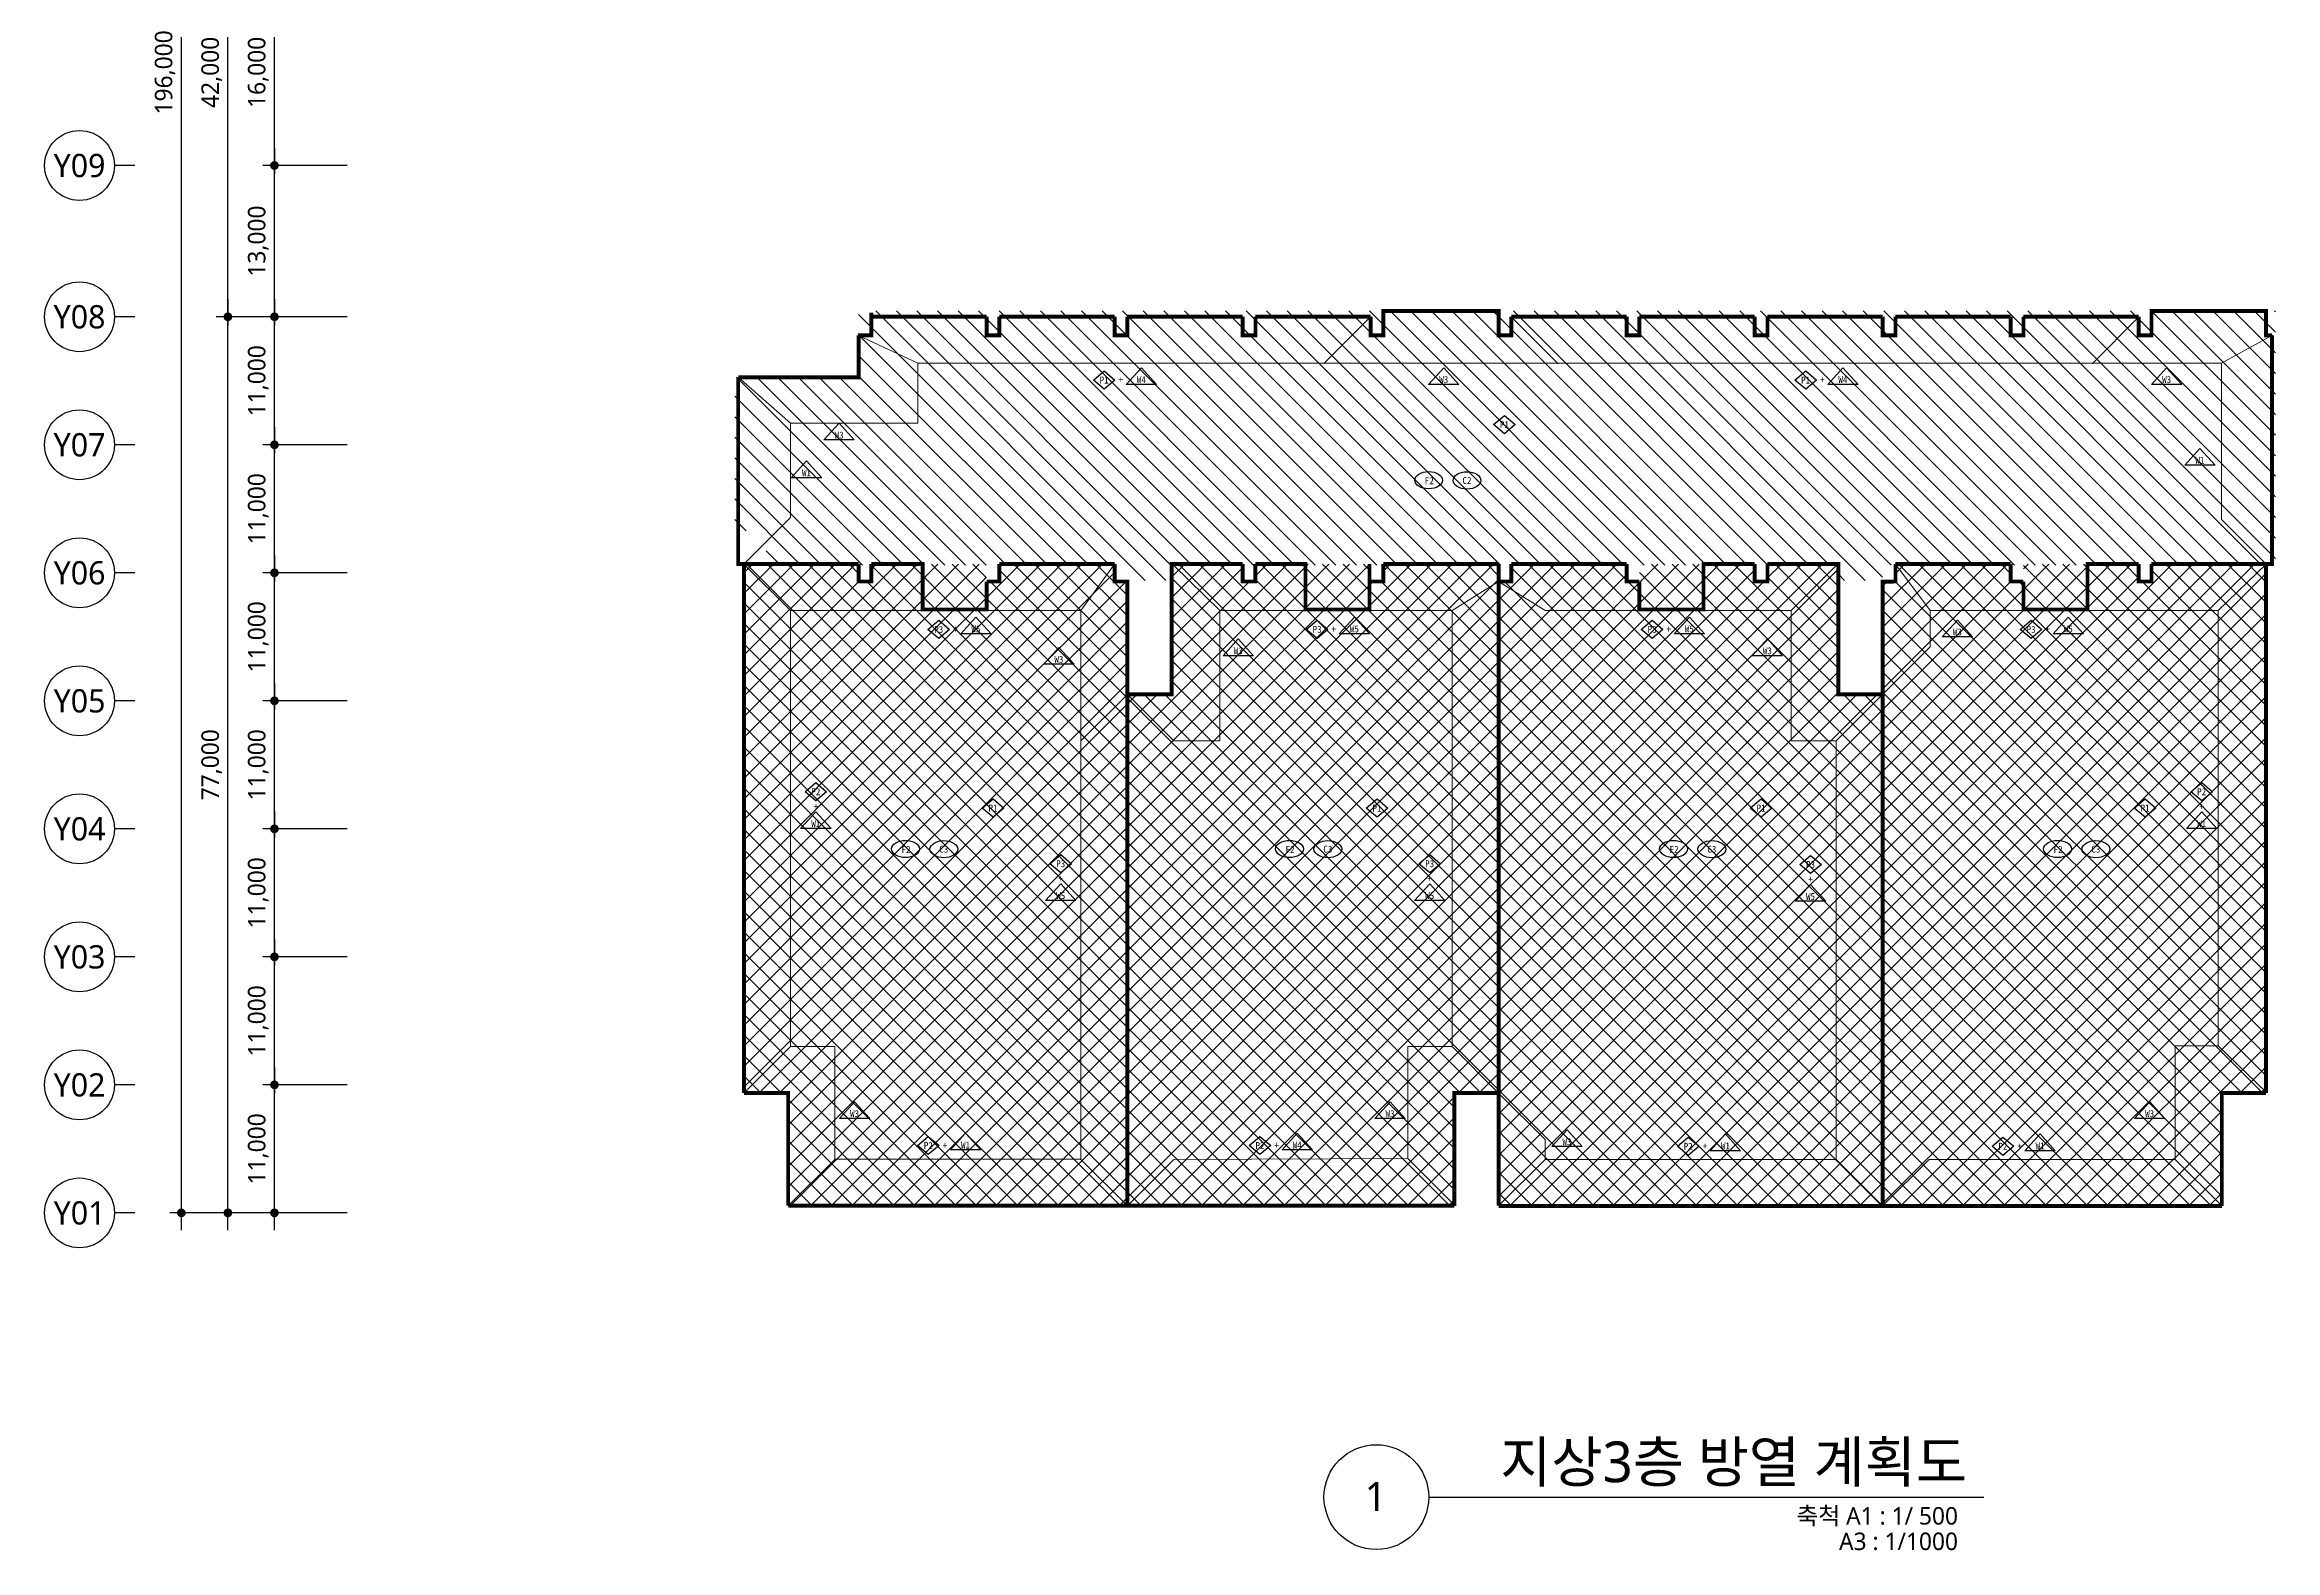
# Model space of a CAD drawing. Header units: millimetres. Extents: x 1915590 to 2257441, y 167795 to 1026436.
# Drawn here: x 1915590 to 2107290, y 764935 to 894321 of the extents above; entities that cross this region are included whole.
import ezdxf
from ezdxf.enums import TextEntityAlignment as Align

# ---------------------------------------------------------------- set-up
doc = ezdxf.new("R2010")
doc.units = ezdxf.units.MM
doc.header["$LTSCALE"] = 5
doc.header["$MEASUREMENT"] = 0
doc.header["$PDSIZE"] = -10
for name, pattern in [('CENTER2', [1.125, 0.75, -0.125, 0.125, -0.125]), ('HIDDEN2', [0.1875, 0.125, -0.0625]), ('PHANTOM2', [1.25, 0.625, -0.125, 0.125, -0.125, 0.125, -0.125])]:
    doc.linetypes.add(name, pattern=pattern)
doc.layers.get('0').update_dxf_attribs({"linetype": 'CONTINUOUS'})
doc.layers.get('Defpoints').update_dxf_attribs({"color": 153, "linetype": 'CONTINUOUS'})
for name, color, linetype, lineweight in [('A-AXIS-BUBL', 7, 'CONTINUOUS', 25), ('A-DIMS', 7, 'CONTINUOUS', 25), ('A-XXXX-HATC', 8, 'CONTINUOUS', 18), ('A-XXXX-SYMB', 7, 'CONTINUOUS', 25), ('A-XXXX-TXT1', 3, 'CONTINUOUS', 25), ('A-XXXX-TXT2', 3, 'CONTINUOUS', 25), ('S-ELEV-LIN1', 9, 'CONTINUOUS', 20)]:
    doc.layers.add(name, color=color, linetype=linetype, lineweight=lineweight)
for name, color, linetype in [('A-MARK-벽체방열-W2', 6, 'HIDDEN2'), ('A-MARK-벽체방열-W3', 6, 'CONTINUOUS'), ('A-MARK-벽체방열-W4', 4, 'CONTINUOUS'), ('text', 3, 'CONTINUOUS'), ('일람 벽체', 7, 'CONTINUOUS')]:
    doc.layers.add(name, color=color, linetype=linetype)
doc.styles.add('HY울릉도L', font='')
doc.styles.add('돋움체', font='')
doc.styles.add('맑은고딕', font='malgun.ttf')
doc.styles.get('HY울릉도L').set_extended_font_data('HYwulM')
doc.styles.get('돋움체').set_extended_font_data('DotumChe')
doc.dimstyles.new('CDIM', dxfattribs={"dimtxt": 3, "dimasz": 1.5, "dimexe": 2, "dimexo": 1, "dimgap": 1, "dimtad": 1, "dimdec": 0, "dimrnd": 0.5, "dimzin": 0, "dimdsep": 32, "dimlunit": 6, "dimtxsty": 'HY울릉도L', "dimblk1": '_CIDOT', "dimblk2": '_CIDOT', "dimsah": 1, "dimcen": 5.5, "dimclrd": 2, "dimclre": 2, "dimclrt": 7, "dimadec": 0, "dimazin": 0, "dimtfac": 1, "dimtdec": 0, "dimtix": 1, "dimtmove": 2, "dimatfit": 1, "dimldrblk": '_CIDOT', "dimfxl": 1, "dimtolj": 1, "dimtzin": 0, "dimlwd": -1, "dimarcsym": 0})

# ---------------------------------------------------------------- blocks, each defined once
blk = doc.blocks.new('_CIDOT')
at = {"color": 0, "linetype": 'ByBlock'}
blk.add_line((2, 0), (-1, 0), dxfattribs=at)
at = {"color": 0, "linetype": 'ByBlock', "const_width": 0.5}
blk.add_lwpolyline([(-0.25, 0, 1), (0.25, 0, 1)], format="xyb", close=True, dxfattribs=at)
blk = doc.blocks.new('*D5')
at = {"layer": 'A-DIMS', "lineweight": -2, "transparency": 16777216}
for p, q in [((93193, 67121), (85943, 67121)), ((93193, 56121), (85943, 56121))]:
    blk.add_line(p, q, dxfattribs=at)
at = {"layer": 'A-DIMS', "transparency": 16777216}
blk.add_line((86943, 56871), (86943, 66371), dxfattribs=at)
at = {"layer": 'Defpoints', "color": 0, "transparency": 16777216}
for p in [(86943, 67121), (93693, 67121), (93693, 56121)]:
    blk.add_point(p, dxfattribs=at)
at = {"layer": 'A-DIMS', "transparency": 16777216, "xscale": 750, "yscale": 750, "zscale": 750}
for p, rotation in [((86943, 67121), 90), ((86943, 56121), 270)]:
    blk.add_blockref('_CIDOT', p, dxfattribs=dict(at, rotation=rotation))
at = {"layer": 'A-DIMS', "color": 3, "transparency": 16777216, "insert": (85550, 61621), "char_height": 1500, "attachment_point": 5, "rotation": 90, "style": '맑은고딕'}
blk.add_mtext('\\A1;11,000', dxfattribs=at)
blk = doc.blocks.new('*D6')
at = {"layer": 'A-DIMS', "lineweight": -2, "transparency": 16777216}
for p, q in [((93193, 78121), (85943, 78121)), ((93193, 67121), (85943, 67121))]:
    blk.add_line(p, q, dxfattribs=at)
at = {"layer": 'A-DIMS', "transparency": 16777216}
blk.add_line((86943, 67871), (86943, 77371), dxfattribs=at)
at = {"layer": 'Defpoints', "color": 0, "transparency": 16777216}
for p in [(86943, 78121), (93693, 78121), (93693, 67121)]:
    blk.add_point(p, dxfattribs=at)
at = {"layer": 'A-DIMS', "transparency": 16777216, "xscale": 750, "yscale": 750, "zscale": 750}
for p, rotation in [((86943, 78121), 90), ((86943, 67121), 270)]:
    blk.add_blockref('_CIDOT', p, dxfattribs=dict(at, rotation=rotation))
at = {"layer": 'A-DIMS', "color": 3, "transparency": 16777216, "insert": (85550, 72621), "char_height": 1500, "attachment_point": 5, "rotation": 90, "style": '맑은고딕'}
blk.add_mtext('\\A1;11,000', dxfattribs=at)
blk = doc.blocks.new('*D7')
at = {"layer": 'A-DIMS', "lineweight": -2, "transparency": 16777216}
for p, q in [((93193, 89121), (85943, 89121)), ((93193, 78121), (85943, 78121))]:
    blk.add_line(p, q, dxfattribs=at)
at = {"layer": 'A-DIMS', "transparency": 16777216}
blk.add_line((86943, 78871), (86943, 88371), dxfattribs=at)
at = {"layer": 'Defpoints', "color": 0, "transparency": 16777216}
for p in [(86943, 89121), (93693, 89121), (93693, 78121)]:
    blk.add_point(p, dxfattribs=at)
at = {"layer": 'A-DIMS', "transparency": 16777216, "xscale": 750, "yscale": 750, "zscale": 750}
for p, rotation in [((86943, 89121), 90), ((86943, 78121), 270)]:
    blk.add_blockref('_CIDOT', p, dxfattribs=dict(at, rotation=rotation))
at = {"layer": 'A-DIMS', "color": 3, "transparency": 16777216, "insert": (85550, 83621), "char_height": 1500, "attachment_point": 5, "rotation": 90, "style": '맑은고딕'}
blk.add_mtext('\\A1;11,000', dxfattribs=at)
blk = doc.blocks.new('*D8')
at = {"layer": 'A-DIMS', "lineweight": -2, "transparency": 16777216}
for p, q in [((93193, 100121), (85943, 100121)), ((93193, 89121), (85943, 89121))]:
    blk.add_line(p, q, dxfattribs=at)
at = {"layer": 'A-DIMS', "transparency": 16777216}
blk.add_line((86943, 89871), (86943, 99371), dxfattribs=at)
at = {"layer": 'Defpoints', "color": 0, "transparency": 16777216}
for p in [(86943, 100121), (93693, 100121), (93693, 89121)]:
    blk.add_point(p, dxfattribs=at)
at = {"layer": 'A-DIMS', "transparency": 16777216, "xscale": 750, "yscale": 750, "zscale": 750}
for p, rotation in [((86943, 100121), 90), ((86943, 89121), 270)]:
    blk.add_blockref('_CIDOT', p, dxfattribs=dict(at, rotation=rotation))
at = {"layer": 'A-DIMS', "color": 3, "transparency": 16777216, "insert": (85550, 94621), "char_height": 1500, "attachment_point": 5, "rotation": 90, "style": '맑은고딕'}
blk.add_mtext('\\A1;11,000', dxfattribs=at)
blk = doc.blocks.new('*D9')
at = {"layer": 'A-DIMS', "lineweight": -2, "transparency": 16777216}
for p, q in [((93193, 111121), (85943, 111121)), ((93193, 100121), (85943, 100121))]:
    blk.add_line(p, q, dxfattribs=at)
at = {"layer": 'A-DIMS', "transparency": 16777216}
blk.add_line((86943, 100871), (86943, 110371), dxfattribs=at)
at = {"layer": 'Defpoints', "color": 0, "transparency": 16777216}
for p in [(86943, 111121), (93693, 111121), (93693, 100121)]:
    blk.add_point(p, dxfattribs=at)
at = {"layer": 'A-DIMS', "transparency": 16777216, "xscale": 750, "yscale": 750, "zscale": 750}
for p, rotation in [((86943, 111121), 90), ((86943, 100121), 270)]:
    blk.add_blockref('_CIDOT', p, dxfattribs=dict(at, rotation=rotation))
at = {"layer": 'A-DIMS', "color": 3, "transparency": 16777216, "insert": (85550, 105621), "char_height": 1500, "attachment_point": 5, "rotation": 90, "style": '맑은고딕'}
blk.add_mtext('\\A1;11,000', dxfattribs=at)
blk = doc.blocks.new('*D10')
at = {"layer": 'A-DIMS', "lineweight": -2, "transparency": 16777216}
for p, q in [((93193, 122121), (85943, 122121)), ((93193, 111121), (85943, 111121))]:
    blk.add_line(p, q, dxfattribs=at)
at = {"layer": 'A-DIMS', "transparency": 16777216}
blk.add_line((86943, 111871), (86943, 121371), dxfattribs=at)
at = {"layer": 'Defpoints', "color": 0, "transparency": 16777216}
for p in [(86943, 122121), (93693, 122121), (93693, 111121)]:
    blk.add_point(p, dxfattribs=at)
at = {"layer": 'A-DIMS', "transparency": 16777216, "xscale": 750, "yscale": 750, "zscale": 750}
for p, rotation in [((86943, 122121), 90), ((86943, 111121), 270)]:
    blk.add_blockref('_CIDOT', p, dxfattribs=dict(at, rotation=rotation))
at = {"layer": 'A-DIMS', "color": 3, "transparency": 16777216, "insert": (85550, 116621), "char_height": 1500, "attachment_point": 5, "rotation": 90, "style": '맑은고딕'}
blk.add_mtext('\\A1;11,000', dxfattribs=at)
blk = doc.blocks.new('*D11')
at = {"layer": 'A-DIMS', "lineweight": -2, "transparency": 16777216}
for p, q in [((93193, 135121), (85943, 135121)), ((93193, 122121), (85943, 122121))]:
    blk.add_line(p, q, dxfattribs=at)
at = {"layer": 'A-DIMS', "transparency": 16777216}
blk.add_line((86943, 122871), (86943, 134371), dxfattribs=at)
at = {"layer": 'Defpoints', "color": 0, "transparency": 16777216}
for p in [(86943, 135121), (93693, 135121), (93693, 122121)]:
    blk.add_point(p, dxfattribs=at)
at = {"layer": 'A-DIMS', "transparency": 16777216, "xscale": 750, "yscale": 750, "zscale": 750}
for p, rotation in [((86943, 135121), 90), ((86943, 122121), 270)]:
    blk.add_blockref('_CIDOT', p, dxfattribs=dict(at, rotation=rotation))
at = {"layer": 'A-DIMS', "color": 3, "transparency": 16777216, "insert": (85550, 128621), "char_height": 1500, "attachment_point": 5, "rotation": 90, "style": '맑은고딕'}
blk.add_mtext('\\A1;13,000', dxfattribs=at)
blk = doc.blocks.new('*D12')
at = {"layer": 'A-DIMS', "lineweight": -2, "transparency": 16777216}
for p, q in [((93193, 151121), (85943, 151121)), ((93193, 135121), (85943, 135121))]:
    blk.add_line(p, q, dxfattribs=at)
at = {"layer": 'A-DIMS', "transparency": 16777216}
blk.add_line((86943, 135871), (86943, 150371), dxfattribs=at)
at = {"layer": 'Defpoints', "color": 0, "transparency": 16777216}
for p in [(86943, 151121), (93693, 151121), (93693, 135121)]:
    blk.add_point(p, dxfattribs=at)
at = {"layer": 'A-DIMS', "transparency": 16777216, "xscale": 750, "yscale": 750, "zscale": 750}
for p, rotation in [((86943, 151121), 90), ((86943, 135121), 270)]:
    blk.add_blockref('_CIDOT', p, dxfattribs=dict(at, rotation=rotation))
at = {"layer": 'A-DIMS', "color": 3, "transparency": 16777216, "insert": (85550, 143121), "char_height": 1500, "attachment_point": 5, "rotation": 90, "style": '맑은고딕'}
blk.add_mtext('\\A1;16,000', dxfattribs=at)
blk = doc.blocks.new('*D21')
at = {"layer": 'A-DIMS', "lineweight": -2, "transparency": 16777216}
for p, q in [((93193, 122121), (81943, 122121)), ((93193, 45121), (81943, 45121))]:
    blk.add_line(p, q, dxfattribs=at)
at = {"layer": 'A-DIMS', "transparency": 16777216}
blk.add_line((82943, 45871), (82943, 121371), dxfattribs=at)
at = {"layer": 'Defpoints', "color": 0, "transparency": 16777216}
for p in [(82943, 122121), (93693, 122121), (93693, 45121)]:
    blk.add_point(p, dxfattribs=at)
at = {"layer": 'A-DIMS', "transparency": 16777216, "xscale": 750, "yscale": 750, "zscale": 750}
for p, rotation in [((82943, 122121), 90), ((82943, 45121), 270)]:
    blk.add_blockref('_CIDOT', p, dxfattribs=dict(at, rotation=rotation))
at = {"layer": 'A-DIMS', "color": 3, "transparency": 16777216, "insert": (81550, 83621), "char_height": 1500, "attachment_point": 5, "rotation": 90, "style": '맑은고딕'}
blk.add_mtext('\\A1;77,000', dxfattribs=at)
blk = doc.blocks.new('*D22')
at = {"layer": 'A-DIMS', "lineweight": -2, "transparency": 16777216}
for p, q in [((93193, 241121), (77943, 241121)), ((93193, 45121), (77943, 45121))]:
    blk.add_line(p, q, dxfattribs=at)
at = {"layer": 'A-DIMS', "transparency": 16777216}
blk.add_line((78943, 45871), (78943, 240371), dxfattribs=at)
at = {"layer": 'Defpoints', "color": 0, "transparency": 16777216}
for p in [(78943, 241121), (93693, 241121), (93693, 45121)]:
    blk.add_point(p, dxfattribs=at)
at = {"layer": 'A-DIMS', "transparency": 16777216, "xscale": 750, "yscale": 750, "zscale": 750}
for p, rotation in [((78943, 241121), 90), ((78943, 45121), 270)]:
    blk.add_blockref('_CIDOT', p, dxfattribs=dict(at, rotation=rotation))
at = {"layer": 'A-DIMS', "color": 3, "transparency": 16777216, "insert": (77550, 143121), "char_height": 1500, "attachment_point": 5, "rotation": 90, "style": '맑은고딕'}
blk.add_mtext('\\A1;196,000', dxfattribs=at)
blk = doc.blocks.new('*D23')
at = {"layer": 'A-DIMS', "lineweight": -2, "transparency": 16777216}
for p, q in [((93193, 56121), (85943, 56121)), ((93193, 45121), (85943, 45121))]:
    blk.add_line(p, q, dxfattribs=at)
at = {"layer": 'A-DIMS', "transparency": 16777216}
blk.add_line((86943, 45871), (86943, 55371), dxfattribs=at)
at = {"layer": 'Defpoints', "color": 0, "transparency": 16777216}
for p in [(86943, 56121), (93693, 56121), (93693, 45121)]:
    blk.add_point(p, dxfattribs=at)
at = {"layer": 'A-DIMS', "transparency": 16777216, "xscale": 750, "yscale": 750, "zscale": 750}
for p, rotation in [((86943, 56121), 90), ((86943, 45121), 270)]:
    blk.add_blockref('_CIDOT', p, dxfattribs=dict(at, rotation=rotation))
at = {"layer": 'A-DIMS', "color": 3, "transparency": 16777216, "insert": (85550, 50621), "char_height": 1500, "attachment_point": 5, "rotation": 90, "style": '맑은고딕'}
blk.add_mtext('\\A1;11,000', dxfattribs=at)
blk = doc.blocks.new('*D24')
at = {"layer": 'A-DIMS', "lineweight": -2, "transparency": 16777216}
for p, q in [((93193, 164121), (81943, 164121)), ((93193, 122121), (81943, 122121))]:
    blk.add_line(p, q, dxfattribs=at)
at = {"layer": 'A-DIMS', "transparency": 16777216}
blk.add_line((82943, 122871), (82943, 163371), dxfattribs=at)
at = {"layer": 'Defpoints', "color": 0, "transparency": 16777216}
for p in [(82943, 164121), (93693, 164121), (93693, 122121)]:
    blk.add_point(p, dxfattribs=at)
at = {"layer": 'A-DIMS', "transparency": 16777216, "xscale": 750, "yscale": 750, "zscale": 750}
for p, rotation in [((82943, 164121), 90), ((82943, 122121), 270)]:
    blk.add_blockref('_CIDOT', p, dxfattribs=dict(at, rotation=rotation))
at = {"layer": 'A-DIMS', "color": 3, "transparency": 16777216, "insert": (81550, 143121), "char_height": 1500, "attachment_point": 5, "rotation": 90, "style": '맑은고딕'}
blk.add_mtext('\\A1;42,000', dxfattribs=at)
blk = doc.blocks.new('DIM(210222)')
for p, q in [((74943, 135120.6), (73193, 135120.6)), ((74943, 122120.6), (73193, 122120.6)), ((74943, 111120.6), (73193, 111120.6)), ((74943, 100120.6), (73193, 100120.6)), ((74943, 89120.6), (73193, 89120.6)), ((74943, 78120.6), (73193, 78120.6)), ((74943, 67120.6), (73193, 67120.6)), ((74943, 56120.6), (73193, 56120.6)), ((74943, 45120.6), (73193, 45120.6))]:
    blk.add_line(p, q)
at = {"layer": 'A-AXIS-BUBL', "ltscale": 0.2}
for centre in [(70193, 135120.6), (70193, 122120.6), (70193, 111120.6), (70193, 100120.6), (70193, 89120.6), (70193, 78120.6), (70193, 67120.6), (70193, 56120.6), (70193, 45120.6)]:
    blk.add_circle(centre, 3000, dxfattribs=at)
at = {"layer": 'A-XXXX-TXT2', "ltscale": 0.2, "style": '맑은고딕'}
for s, p in [('Y09', (70193, 135120.6)), ('Y08', (70193, 122120.6)), ('Y07', (70193, 111120.6)), ('Y06', (70193, 100120.6)), ('Y05', (70193, 89120.6)), ('Y04', (70193, 78120.6)), ('Y03', (70193, 67120.6)), ('Y02', (70193, 56120.6)), ('Y01', (70193, 45120.6))]:
    blk.add_text(s, height=2000, dxfattribs=at).set_placement(p, align=Align.MIDDLE)
at = {"layer": 'A-DIMS'}
for p1, p2, distance, picture, middle in [((93693, 45120.6), (93693, 241120.6), 14750, '*D22', (77550.2, 143120.6)), ((93693, 122120.6), (93693, 164120.6), 10750, '*D24', (81550.2, 143120.6)), ((93693, 135120.6), (93693, 151120.6), 6750, '*D12', (85550.2, 143120.6)), ((93693, 122120.6), (93693, 135120.6), 6750, '*D11', (85550.2, 128620.6)), ((93693, 45120.6), (93693, 122120.6), 10750, '*D21', (81550.2, 83620.6)), ((93693, 111120.6), (93693, 122120.6), 6750, '*D10', (85550.2, 116620.6)), ((93693, 100120.6), (93693, 111120.6), 6750, '*D9', (85550.2, 105620.6)), ((93693, 89120.6), (93693, 100120.6), 6750, '*D8', (85550.2, 94620.6)), ((93693, 78120.6), (93693, 89120.6), 6750, '*D7', (85550.2, 83620.6)), ((93693, 67120.6), (93693, 78120.6), 6750, '*D6', (85550.2, 72620.6)), ((93693, 56120.6), (93693, 67120.6), 6750, '*D5', (85550.2, 61620.6)), ((93693, 45120.6), (93693, 56120.6), 6750, '*D23', (85550.2, 50620.6))]:
    dim = blk.add_aligned_dim(p1=p1, p2=p2, distance=distance, dimstyle='CDIM', override={"dimscale": 500, "dimtxsty": '맑은고딕', "dimclrd": 256, "dimclre": 256, "dimclrt": 3}, dxfattribs=at)
    dim.commit()
    dim.dimension.update_dxf_attribs({"geometry": picture, "text_midpoint": middle})

msp = doc.modelspace()

# ---------------------------------------------------------------- hatches: boundary and pattern name
at = {"layer": 'A-XXXX-HATC'}
h = msp.add_hatch(dxfattribs=at)
h.set_pattern_fill('ANSI31', color=256, scale=10000, angle=90)
h.set_pattern_definition([(135, (-373825, -165372.4), (-883.8835, -883.8835), [])])
h.paths.add_polyline_path([(2107290.1, 871435.7), (1985540.1, 871435.7), (1985540.1, 865735.7), (1974890.1, 865735.7), (1974890.1, 852535.7), (1977590.1, 852535.7), (1977579.7, 849585.7), (2008640.1, 849585.7), (2008640.1, 848285.7), (2012440.1, 848285.7), (2012440.1, 849585.7), (2069740.1, 849585.7), (2069740.1, 848285.7), (2073540.1, 848285.7), (2073540.1, 849585.7), (2107290.1, 849585.7)])
h = msp.add_hatch(dxfattribs=at)
h.set_pattern_fill('ANSI37', color=256, scale=10000, angle=90)
h.set_pattern_definition([(135, (-444783.2, 4e-09), (-883.8835, -883.8835), []), (225, (-444783.2, 4e-09), (883.8835, -883.8835), [])])
h.paths.add_polyline_path([(2030640.1, 848185.8), (2029540.1, 848185.8), (2029540.1, 849685.8), (2030640.1, 849685.8)], flags=16)
h.paths.add_polyline_path([(2040540.1, 848185.8), (2040540.1, 849685.8), (2041640.1, 849685.8), (2041640.1, 848185.8)], flags=16)
h.paths.add_polyline_path([(2012440.1, 838485.8), (2008640.1, 838485.8), (2008640.1, 848185.8), (2007540.1, 848185.8), (2007540.1, 849685.8), (2012440.1, 849685.8)], flags=16)
h.paths.add_polyline_path([(2019640.1, 848185.8), (2018540.1, 848185.8), (2018540.1, 849685.8), (2019640.1, 849685.8)], flags=16)
h.paths.add_polyline_path([(2051540.1, 848185.8), (2051540.1, 849685.8), (2052640.1, 849685.8), (2052640.1, 848185.8)], flags=16)
h.paths.add_polyline_path([(2062540.1, 848185.8), (2062540.1, 849685.8), (2063640.1, 849685.8), (2063640.1, 848185.8)], flags=16)
h.paths.add_polyline_path([(2069740.1, 838485.8), (2069740.1, 849685.8), (2074640.1, 849685.8), (2074640.1, 848185.8), (2073540.1, 848168.3), (2073540.1, 838485.8)], flags=16)
h.paths.add_polyline_path([(1997640.1, 848185.8), (1996540.1, 848185.8), (1996540.1, 849685.8), (1997640.1, 849685.8)], flags=16)
h.paths.add_polyline_path([(1986640.1, 848185.8), (1985540.1, 848185.8), (1985540.1, 849685.8), (1986640.1, 849685.8)], flags=16)
h.paths.add_polyline_path([(2084540.1, 848185.8), (2084540.1, 849685.8), (2085640.1, 849685.8), (2085640.1, 848185.8)], flags=16)
h.paths.add_polyline_path([(2095540.1, 848185.8), (2095540.1, 849685.8), (2096640.1, 849685.8), (2096640.1, 848185.8)], flags=16)
h.paths.add_polyline_path([(2106490.1, 849685.8), (1975690.1, 849685.8), (1975690.1, 804235.8), (1979490.1, 804235.8), (1979490.1, 794553.3), (2036740.1, 794553.3), (2036740.1, 804235.8), (2040540.1, 804235.8), (2040540.1, 794535.8), (2102690.1, 794535.8), (2102690.1, 804235.8), (2106490.1, 804235.8)])

# ---------------------------------------------------------------- linework, layer by layer
at = {"layer": 'A-MARK-벽체방열-W2', "ltscale": 300, "const_width": 333.3}
for points in [[(2106990.1, 869335.8), (2106990.1, 849685.8), (2106490.1, 849685.8)], [(1975190.1, 865735.8), (1975190.1, 849685.8), (1975690.1, 849685.8)], [(1975690.1, 849685.8), (1975690.1, 804235.8)], [(2106490.1, 804235.8), (2106490.1, 849685.8)], [(1979490.1, 794553.3), (2036740.1, 794553.3)], [(2040540.1, 794535.8), (2102690.1, 794535.8)]]:
    msp.add_lwpolyline(points, dxfattribs=at)
at = {"layer": 'A-MARK-벽체방열-W3', "linetype": 'PHANTOM2', "ltscale": 300, "const_width": 333.3}
for points in [[(1985477.2, 869335.8), (1986640.1, 869335.8), (1986640.1, 871298.3)], [(2029540.1, 870935.8), (2029540.1, 869335.8), (2030640.1, 869335.8), (2030640.1, 871435.8), (2040540.1, 871435.8), (2040540.1, 869335.8), (2041640.1, 869335.8), (2041640.1, 870935.8)], [(2095540.1, 870935.8), (2095540.1, 869335.8), (2096640.1, 869335.8), (2096640.1, 871435.8), (2106490.1, 871435.8), (2106490.1, 869335.8), (2106990.1, 869335.8)], [(1985540.1, 869335.8), (1985540.1, 865735.8), (1975190.1, 865735.8)], [(2007540.1, 849685.8), (2007540.1, 848185.8), (2008640.1, 848185.8), (2008640.1, 838485.8), (2012440.1, 838485.8), (2012440.1, 848485.8)], [(2074640.1, 849685.8), (2074640.1, 848185.8), (2073540.1, 848168.3), (2073540.1, 838485.8), (2069740.1, 838485.8), (2069740.1, 848485.8)], [(1975690.1, 804235.8), (1979490.1, 804235.8), (1979490.1, 794553.3)], [(2036740.1, 794535.8), (2036740.1, 804235.8), (2040540.1, 804235.8), (2040540.1, 794553.3)], [(2102690.1, 794535.8), (2102690.1, 804235.8), (2106490.1, 804235.8)]]:
    msp.add_lwpolyline(points, dxfattribs=at)
at = {"layer": 'A-MARK-벽체방열-W3', "linetype": 'PHANTOM2', "ltscale": 150, "const_width": 333.3}
for points in [[(1996540.1, 870935.8), (1996540.1, 869335.8), (1997640.1, 869335.8), (1997640.1, 870935.8)], [(2007540.1, 870935.8), (2007540.1, 869335.8), (2008640.1, 869335.8), (2008640.1, 870935.8)], [(2018544.6, 870935.8), (2018544.6, 869335.8), (2019644.6, 869335.8), (2019644.6, 870935.8)], [(2051540.1, 870935.8), (2051540.1, 869335.8), (2052640.1, 869335.8), (2052640.1, 870935.8)], [(2062540.1, 870935.8), (2062540.1, 869335.8), (2063640.1, 869335.8), (2063640.1, 870935.8)], [(2073540.1, 870935.8), (2073540.1, 869335.8), (2074640.1, 869335.8), (2074640.1, 870935.8)], [(2084540.1, 870935.8), (2084540.1, 869335.8), (2085640.1, 869335.8), (2085640.1, 870935.8)], [(1985540.1, 849685.8), (1985540.1, 848185.8), (1986640.1, 848185.8), (1986640.1, 849685.8)], [(1997640.1, 849685.8), (1997640.1, 848185.8), (1996540.1, 848185.8)], [(2018540.1, 849685.8), (2018540.1, 848185.8), (2019640.1, 848185.8), (2019640.1, 849685.8)], [(2030640.1, 849685.8), (2030640.1, 848185.8), (2029540.1, 848185.8)], [(2040540.1, 849685.8), (2040540.1, 848185.8), (2041640.1, 848185.8), (2041640.1, 849685.8)], [(2051540.1, 849685.8), (2051540.1, 848185.8), (2052640.1, 848185.8)], [(2062540.1, 849685.8), (2062540.1, 848185.8), (2063640.1, 848185.8), (2063640.1, 849685.8)], [(2084540.1, 849685.8), (2084540.1, 848185.8), (2085640.1, 848185.8)], [(2095540.1, 849685.8), (2095540.1, 848185.8), (2096640.1, 848185.8), (2096640.1, 849685.8)]]:
    msp.add_lwpolyline(points, dxfattribs=at)
at = {"layer": 'A-MARK-벽체방열-W4', "const_width": 333.3}
for points in [[(1986640.1, 870935.8), (1996540.1, 870935.8)], [(2007540.1, 870935.8), (1997640.1, 870935.8)], [(2008640.1, 870935.8), (2018540.1, 870935.8)], [(2029540.1, 870935.8), (2019640.1, 870935.8)], [(2041640.1, 870935.8), (2051540.1, 870935.8)], [(2062540.1, 870935.8), (2052640.1, 870935.8)], [(2063640.1, 870935.8), (2073540.1, 870935.8)], [(2084540.1, 870935.8), (2074640.1, 870935.8)], [(2085640.1, 870935.8), (2095540.1, 870935.8)]]:
    msp.add_lwpolyline(points, dxfattribs=at)
at = {"layer": 'A-MARK-벽체방열-W4', "linetype": 'CENTER2', "ltscale": 200}
for points, const_width in [([(1985540.1, 849685.8), (1975690.1, 849685.8)], 333), ([(1996540.1, 848185.8), (1996540.1, 845785.8), (1991040.1, 845785.8), (1991040.1, 849685.8), (1986640.1, 849685.8)], 333), ([(2007540.1, 849685.8), (1997640.1, 849685.8)], 333), ([(2018540.1, 849685.8), (2012440.1, 849685.8), (2012440.1, 848485.8)], 333), ([(2029440.1, 849685.8), (2029440.1, 845785.8), (2023940.1, 845785.8), (2023940.1, 849685.8), (2019640.1, 849685.8)], 333), ([(2040540.1, 849685.8), (2030640.1, 849685.8)], 333), ([(2051540.1, 849685.8), (2041640.1, 849685.8)], 333), ([(2062540.1, 849685.8), (2058140.1, 849685.8), (2058140.1, 845785.8), (2052640.1, 845785.8), (2052640.1, 848185.8)], 333), ([(2069740.1, 848485.8), (2069740.1, 849685.8), (2063640.1, 849685.8)], 333), ([(2084540.1, 849685.8), (2074640.1, 849685.8)], 333), ([(2095540.1, 849685.8), (2091140.1, 849685.8), (2091140.1, 845785.8), (2085640.1, 845785.8), (2085640.1, 848185.8)], 333), ([(2106490.1, 849685.8), (2096640.1, 849685.8)], 333), ([(2040540.1, 804235.8), (2040540.1, 848185.8)], 333.3), ([(2008640.1, 794535.8), (2008640.1, 838485.8)], 333.3), ([(2073540.1, 794535.8), (2073540.1, 838485.8)], 333.3)]:
    msp.add_lwpolyline(points, dxfattribs=dict(at, const_width=const_width))
at = {"layer": 'A-XXXX-SYMB'}
msp.add_line((2034532.8, 769515.1), (2082222, 769515.1), dxfattribs=at)
msp.add_circle((2030032.8, 769515.1), 4500, dxfattribs=at)
at = {"layer": 'S-ELEV-LIN1'}
for p, q in [((2029540.1, 870935.8), (2025540.1, 866935.8)), ((2041642.1, 870903.8), (2045642.1, 866903.8)), ((2095538.1, 870903.8), (2091538.1, 866903.8)), ((1985540.1, 869335.8), (1990640.1, 866935.8)), ((2107038.1, 869353.8), (2102665.1, 866935.8)), ((1975190.1, 865735.8), (1979690.1, 861790.9)), ((1975690.1, 849685.8), (1979690.1, 853685.8)), ((1975690.1, 849685.8), (1979690.1, 845685.8)), ((2007540.1, 849685.8), (2004640.1, 845685.8)), ((2012590.1, 849585.8), (2016590.1, 845685.8)), ((2065665.1, 845685.8), (2069590.1, 849610.8)), ((2077615.1, 845685.8), (2074640.1, 849685.8)), ((2102365.1, 845685.8), (2106490.1, 849685.8)), ((2040540.1, 848185.8), (2036540.1, 845685.8)), ((2008640.1, 838485.8), (2004640.1, 834485.8)), ((1975690.1, 804235.8), (1979690.1, 808235.8)), ((2040540.1, 804235.8), (2036540.1, 808235.8)), ((2102365.1, 808294.7), (2106490.1, 804310.8)), ((2044540.1, 800235.8), (2040540.1, 804235.8)), ((1979490.1, 794535.8), (1983490.1, 798535.8)), ((2008640.1, 794535.8), (2004640.1, 798535.8)), ((2036740.1, 794603.3), (2032740.1, 798603.3)), ((2044540.1, 798535.8), (2040540.1, 794535.8)), ((2069540.1, 798535.8), (2073540.1, 794535.8)), ((2098690.1, 798535.8), (2102690.1, 794535.8))]:
    msp.add_line(p, q, dxfattribs=at)
for points in [[(1979690.1, 853685.8), (1979690.1, 861790.9), (1990640.1, 861790.9), (1990640.1, 866935.8), (2102665.1, 866935.8), (2102665.1, 853510.8), (2106490.1, 849685.8)], [(2040540.1, 848185.8), (2044540.1, 845685.8), (2065665.1, 845685.8), (2065665.1, 834485.8), (2069540.1, 834485.8), (2069540.1, 798535.8), (2044540.1, 798535.8), (2044540.1, 800235.8)], [(2008640.1, 794535.8), (2012640.1, 798535.8), (2032740.1, 798603.3), (2032740.1, 808235.8), (2036540.1, 808235.8), (2036540.1, 845685.8), (2016590.1, 845685.8), (2016590.1, 834485.8), (2012640.1, 834485.8), (2008640.1, 838485.8)], [(2069540.1, 834485.8), (2077615.1, 842560.8), (2077615.1, 845685.8), (2102365.1, 845685.8), (2102365.1, 808294.7), (2098690.1, 808294.7), (2098690.1, 798535.8), (2077540.1, 798535.8), (2073540.1, 794535.8)]]:
    msp.add_lwpolyline(points, dxfattribs=at)
msp.add_lwpolyline([(2004640.1, 845685.8), (1979690.1, 845685.8), (1979690.1, 808235.8), (1983490.1, 808235.8), (1983490.1, 798553.3), (2004640.1, 798553.3)], close=True, dxfattribs=at)
at = {"layer": '일람 벽체'}
for points in [[(2011143, 865119.4), (2008532.5, 865119.4), (2009837.8, 866557.7)], [(2037132.8, 865119.4), (2034522.3, 865119.4), (2035827.6, 866557.7)], [(2071429.3, 865119.4), (2068818.8, 865119.4), (2070124, 866557.7)], [(2099250.8, 865119.4), (2096640.3, 865119.4), (2097945.5, 866557.7)], [(2007567, 865501), (2006639.4, 864717.3), (2005711.7, 865501), (2006639.4, 866284.7)], [(2067853.3, 865501), (2066925.7, 864717.3), (2065998, 865501), (2066925.7, 866284.7)], [(1985172.3, 860352.6), (1982561.8, 860352.6), (1983867.1, 861790.9)], [(2041967.7, 861669.5), (2041040.1, 860885.8), (2040112.4, 861669.5), (2041040.1, 862453.1)], [(2102109.3, 858192.2), (2099498.7, 858192.2), (2100804, 859630.6)], [(1982366.4, 857107.7), (1979755.8, 857107.7), (1981061.1, 858546)], [(1993350.9, 844072.1), (1992423.2, 843288.4), (1991495.5, 844072.1), (1992423.2, 844855.8)], [(1996926.9, 843690.5), (1994316.3, 843690.5), (1995621.6, 845128.8)], [(2025869.9, 844072.1), (2024942.2, 843288.4), (2024014.6, 844072.1), (2024942.2, 844855.8)], [(2029445.9, 843690.5), (2026835.3, 843690.5), (2028140.6, 845128.8)], [(2054658, 844072.1), (2053730.3, 843288.4), (2052802.7, 844072.1), (2053730.3, 844855.8)], [(2058234, 843690.5), (2055623.4, 843690.5), (2056928.7, 845128.8)], [(2081267.9, 843435), (2078657.3, 843435), (2079962.6, 844873.4)], [(2087222.5, 844072.1), (2086294.8, 843288.4), (2085367.1, 844072.1), (2086294.8, 844855.8)], [(2090798.5, 843690.5), (2088187.9, 843690.5), (2089493.2, 845128.8)], [(2004056.4, 841080.7), (2001445.8, 841080.7), (2002751.1, 842519.1)], [(2019467.7, 841814.8), (2016857.1, 841814.8), (2018162.4, 843253.2)], [(2064943.7, 841814.8), (2062333.1, 841814.8), (2063638.4, 843253.2)], [(1982793.2, 830125.7), (1981865.5, 829342), (1980937.9, 830125.7), (1981865.5, 830909.4)], [(2101884.3, 830125.7), (2100956.6, 829342), (2100029, 830125.7), (2100956.6, 830909.4)], [(1983170.8, 826960.8), (1980560.3, 826960.8), (1981865.5, 828399.2)], [(1998017.7, 828719.5), (1997090.1, 827935.8), (1996162.4, 828719.5), (1997090.1, 829503.1)], [(2031017.7, 828719.5), (2030090.1, 827935.8), (2029162.4, 828719.5), (2030090.1, 829503.1)], [(2064017.7, 828719.5), (2063090.1, 827935.8), (2062162.4, 828719.5), (2063090.1, 829503.1)], [(2097017.7, 828719.5), (2096090.1, 827935.8), (2095162.4, 828719.5), (2096090.1, 829503.1)], [(2102261.9, 826960.8), (2099651.3, 826960.8), (2100956.6, 828399.2)], [(2003835.5, 823940.7), (2002907.9, 823157.1), (2001980.2, 823940.7), (2002907.9, 824724.4)], [(2035544.6, 823940.7), (2034616.9, 823157.1), (2033689.2, 823940.7), (2034616.9, 824724.4)], [(2068272.6, 823873.2), (2067344.9, 823089.6), (2066417.2, 823873.2), (2067344.9, 824656.9)], [(2004213.2, 820775.8), (2001602.6, 820775.8), (2002907.9, 822214.2)], [(2035922.2, 820775.8), (2033311.6, 820775.8), (2034616.9, 822214.2)], [(2068650.2, 820708.3), (2066039.6, 820708.3), (2067344.9, 822146.7)], [(1986498.3, 802044.1), (1983887.8, 802044.1), (1985193.1, 803482.4)], [(2032517.3, 802044.1), (2029906.7, 802044.1), (2031212, 803482.4)], [(2097793.2, 802044.1), (2095182.7, 802044.1), (2096487.9, 803482.4)], [(1992459.4, 799726.3), (1991531.7, 798942.7), (1990604, 799726.3), (1991531.7, 800510)], [(1996035.4, 799344.7), (1993424.8, 799344.7), (1994730.1, 800783.1)], [(2020960.4, 799726.3), (2020032.7, 798942.7), (2019105.1, 799726.3), (2020032.7, 800510)], [(2024536.4, 799344.7), (2021925.8, 799344.7), (2023231.1, 800783.1)], [(2047720.8, 799629), (2045110.2, 799629), (2046415.5, 801067.4)], [(2057760.4, 799658.8), (2056832.7, 798875.2), (2055905.1, 799658.8), (2056832.7, 800442.5)], [(2061336.4, 799277.2), (2058725.8, 799277.2), (2060031.1, 800715.6)], [(2084801.9, 799658.8), (2083874.3, 798875.2), (2082946.6, 799658.8), (2083874.3, 800442.5)], [(2088377.9, 799277.2), (2085767.3, 799277.2), (2087072.6, 800715.6)]]:
    msp.add_lwpolyline(points, close=True, dxfattribs=at)
for centre in [(2034526.1, 856891.6), (2037821.8, 856874.6), (1989569.4, 825205.3), (1992865.1, 825188.3), (2022569.4, 825205.3), (2025865.1, 825188.3), (2055569.4, 825205.3), (2058865.1, 825188.3), (2088569.4, 825205.3), (2091865.1, 825188.3)]:
    msp.add_ellipse(centre, major_axis=(-1192.8, 0), ratio=0.62025674, dxfattribs=at)

# ---------------------------------------------------------------- block references
msp.add_blockref('DIM(210222)', (1848397, 748815.1))

# ---------------------------------------------------------------- texts
at = {"layer": 'A-XXXX-TXT1', "style": '맑은고딕'}
msp.add_text('지상3층 방열 계획도', height=3500, dxfattribs=at).set_placement((2080793, 769741.5), align=Align.BOTTOM_RIGHT)
msp.add_text('1', height=2500, dxfattribs=at).set_placement((2029975, 769568.5), align=Align.MIDDLE)
for s, p in [('축척 A1 : 1/ 500', (2080014.2, 768653.7)), ('A3 : 1/1000', (2080014.2, 766464.5))]:
    msp.add_text(s, height=1500, dxfattribs=at).set_placement(p, align=Align.TOP_RIGHT)
at = {"layer": 'text', "style": '돋움체'}
for s, p in [('P1', (2006639.4, 865501)), ('+', (2008075, 865525.8)), ('W4', (2009837.8, 865538.2)), ('W3', (2035827.6, 865538.2)), ('P1', (2066925.7, 865501)), ('+', (2068361.3, 865525.8)), ('W4', (2070124, 865538.2)), ('W3', (2097945.5, 865538.2)), ('W3', (1983867.1, 860771.4)), ('P1', (2041040.1, 861669.5)), ('W1', (2100804, 858611)), ('W1', (1981061.1, 857526.5)), ('F2', (2034574.4, 856849.3)), ('C2', (2037821.8, 856871.8)), ('P3', (1992423.2, 844072.1)), ('+', (1993858.8, 844096.9)), ('W5', (1995621.6, 844109.3)), ('P3', (2024942.2, 844072.1)), ('+', (2026377.8, 844096.9)), ('W5', (2028140.6, 844109.3)), ('P3', (2053730.3, 844072.1)), ('+', (2055165.9, 844096.9)), ('W5', (2056928.7, 844109.3)), ('W3', (2079962.6, 843853.9)), ('P3', (2086294.8, 844072.1)), ('+', (2087730.4, 844096.9)), ('W5', (2089493.2, 844109.3)), ('W3', (2002751.1, 841499.6)), ('W3', (2018162.4, 842233.6)), ('W3', (2063638.4, 842233.6)), ('P2', (1981865.5, 830125.7)), ('P2', (2100956.6, 830125.7)), ('+', (1981865.5, 828857.9)), ('P1', (1997090.1, 828719.5)), ('P1', (2030090.1, 828719.5)), ('P1', (2063090.1, 828719.5)), ('P1', (2096090.1, 828719.5)), ('+', (2100956.6, 828857.9)), ('W1', (1981865.5, 827379.6)), ('W1', (2100956.6, 827379.6)), ('F2', (1989617.7, 825163)), ('C3', (1992865.1, 825185.5)), ('F2', (2022617.7, 825163)), ('C3', (2025865.1, 825185.5)), ('F2', (2055617.7, 825163)), ('C3', (2058865.1, 825185.5)), ('F2', (2088617.7, 825163)), ('C3', (2091865.1, 825185.5)), ('P3', (2002907.9, 823940.7)), ('+', (2002907.9, 822672.9)), ('P3', (2034616.9, 823940.7)), ('+', (2034616.9, 822672.9)), ('P3', (2067344.9, 823873.2)), ('+', (2067344.9, 822605.4)), ('W5', (2002907.9, 821194.7)), ('W5', (2034616.9, 821194.7)), ('W5', (2067344.9, 821127.2)), ('W3', (1985193.1, 802462.9)), ('W3', (2031212, 802462.9)), ('W3', (2096487.9, 802462.9)), ('P2', (1991531.7, 799726.3)), ('+', (1992967.3, 799751.1)), ('W1', (1994730.1, 799763.5)), ('P2', (2020032.7, 799726.3)), ('+', (2021468.4, 799751.1)), ('W4', (2023231.1, 799763.5)), ('W3', (2046415.5, 800047.9)), ('P2', (2056832.7, 799658.8)), ('+', (2058268.4, 799683.6)), ('W1', (2060031.1, 799696)), ('P2', (2083874.3, 799658.8)), ('+', (2085309.9, 799683.6)), ('W1', (2087072.6, 799696))]:
    msp.add_text(s, height=600, dxfattribs=at).set_placement(p, align=Align.MIDDLE_CENTER)

doc.saveas('drawing.dxf')
